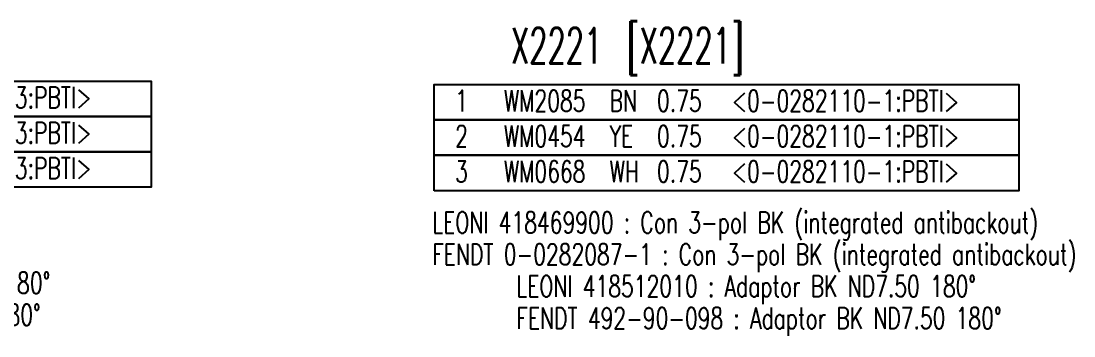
# Model space of a CAD drawing. Header units: millimetres. Extents: x -1 to 4489, y 0 to 1364.
# Drawn here: x 3757.2 to 3905.6, y 559.2 to 603.6 of the extents above; entities that cross this region are included whole.
import ezdxf

# ---------------------------------------------------------------- set-up
doc = ezdxf.new("R2010")
doc.units = ezdxf.units.MM
doc.styles.add('HS-COMP-DESCRIPTION', font='ROMANS.SHX', dxfattribs={"width": 0.6, "height": 5})
doc.styles.add('HS-PART-NO', font='ROMANS.SHX', dxfattribs={"width": 0.7, "height": 3})
doc.styles.add('HS-WIRE', font='ROMANS.SHX', dxfattribs={"width": 0.7, "height": 3})

msp = doc.modelspace()

# ---------------------------------------------------------------- linework, layer by layer
at = {"color": 7, "linetype": 'Continuous'}
for points in [[(3693.16, 590.11), (3693.16, 595.09), (3775.56, 595.09), (3775.56, 590.11), (3693.16, 590.11)], [(3815.47, 589.63), (3815.47, 594.61), (3897.87, 594.61), (3897.87, 589.63), (3815.47, 589.63)], [(3693.16, 585.13), (3693.16, 590.11), (3775.56, 590.11), (3775.56, 585.13), (3693.16, 585.13)], [(3815.47, 584.65), (3815.47, 589.63), (3897.87, 589.63), (3897.87, 584.65), (3815.47, 584.65)], [(3693.16, 580.15), (3693.16, 585.13), (3775.56, 585.13), (3775.56, 580.15), (3693.16, 580.15)], [(3815.47, 579.67), (3815.47, 584.65), (3897.87, 584.65), (3897.87, 579.67), (3815.47, 579.67)]]:
    msp.add_lwpolyline(points, dxfattribs=at)

# ---------------------------------------------------------------- texts
at = {"color": 42, "linetype": 'Continuous', "style": 'HS-COMP-DESCRIPTION', "width": 0.6}
msp.add_text('X2221', height=5, dxfattribs=at).set_placement((3826.29, 597.61))
at = {"color": 5, "linetype": 'Continuous', "style": 'HS-COMP-DESCRIPTION', "width": 0.6}
msp.add_text(' [X2221]', height=5, dxfattribs=at).set_placement((3840.58, 597.61))
at = {"color": 92, "linetype": 'Continuous', "style": 'HS-WIRE', "width": 0.7}
for s, p in [(' <0-0929939-3:PBTI>  ', (3733.66, 591.31)), ('WM2085 ', (3825.27, 590.83)), ('BN ', (3840.17, 590.83)), ('0.75 ', (3846.87, 590.83)), (' <0-0282110-1:PBTI>  ', (3855.97, 590.83)), (' <0-0929939-3:PBTI>  ', (3733.66, 586.33)), ('WM0454 ', (3825.27, 585.85)), ('YE ', (3840.17, 585.85)), ('0.75 ', (3846.87, 585.85)), (' <0-0282110-1:PBTI>  ', (3855.97, 585.85)), (' <0-0929939-3:PBTI>  ', (3733.66, 581.35)), ('WM0668 ', (3825.27, 580.87)), ('WH ', (3840.17, 580.87)), ('0.75 ', (3846.87, 580.87)), (' <0-0282110-1:PBTI>  ', (3855.97, 580.87))]:
    msp.add_text(s, height=3, dxfattribs=at).set_placement(p)
at = {"color": 7, "linetype": 'Continuous', "style": 'HS-WIRE', "width": 0.7}
for s, p in [(' 1  ', (3816.97, 590.83)), (' 2  ', (3816.97, 585.85)), (' 3  ', (3816.97, 580.87))]:
    msp.add_text(s, height=3, dxfattribs=at).set_placement(p)
at = {"color": 200, "linetype": 'Continuous', "style": 'HS-PART-NO', "width": 0.7}
for s, p in [('LEONI 418469900 : Con 3-pol BK (integrated antibackout)', (3815.19, 573.7)), ('FENDT 0-0282087-1 : Con 3-pol BK (integrated antibackout)', (3815.19, 569.2)), ('LEONI 492225800 : Adaptor  3-way ND7.50 180°', (3689.61, 565.18)), ('LEONI 418512010 : Adaptor BK ND7.50 180°', (3827.04, 564.7)), ('FENDT CI08-AM3 : Adaptor  3-way ND7.50 180°', (3689.61, 560.68)), ('FENDT 492-90-098 : Adaptor BK ND7.50 180°', (3827.04, 560.2))]:
    msp.add_text(s, height=3, dxfattribs=at).set_placement(p)

doc.saveas('drawing.dxf')
